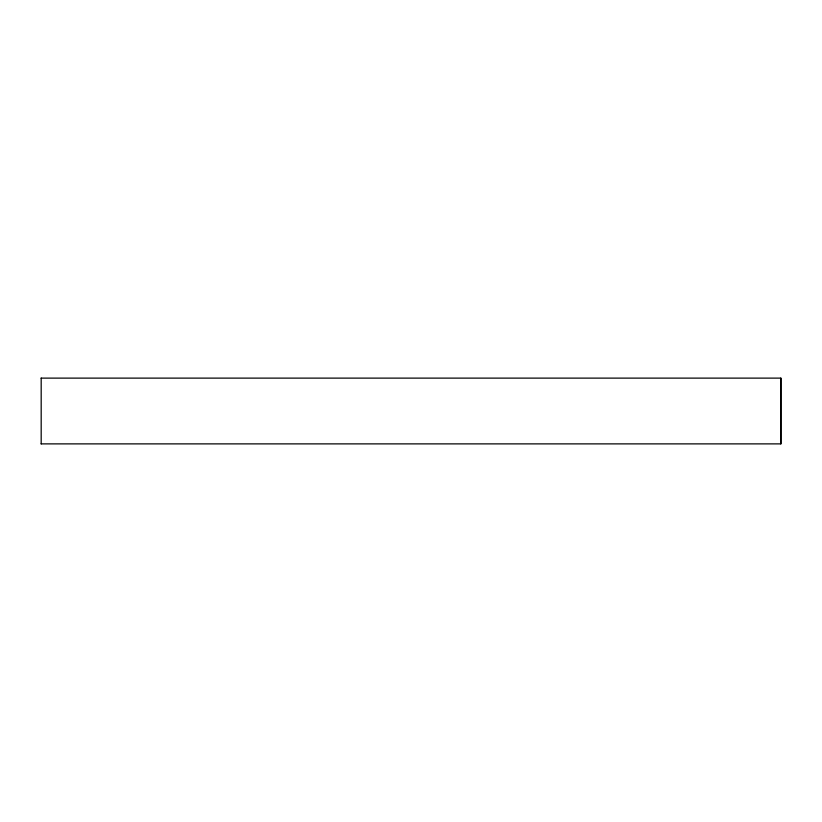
<?xml version="1.0" encoding="UTF-8"?>
<svg xmlns="http://www.w3.org/2000/svg" width="822" height="822" viewBox="0 0 822 822"><rect width="100%" height="100%" fill="white"/><g stroke="black" fill="none" stroke-linecap="round" stroke-linejoin="round"><path stroke-width="1.23" d="M41.1 378.12L780.9 378.12L780.9 443.88L41.1 443.88M780.818 378.12L780.818 443.88M41.182 378.12L41.182 443.88"/></g></svg>
